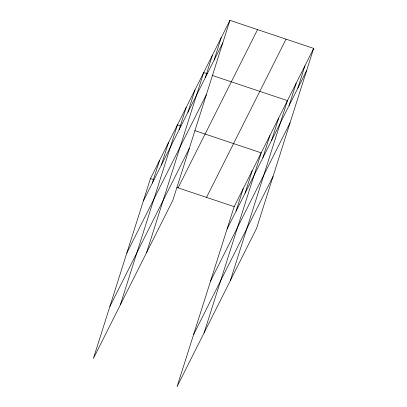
<?xml version="1.0" encoding="UTF-8"?>
<svg xmlns="http://www.w3.org/2000/svg" width="407" height="407" viewBox="0 0 407 407"><rect width="100%" height="100%" fill="white"/><g stroke="black" fill="none" stroke-linecap="round" stroke-linejoin="round"><path stroke-width="0.61" d="M229.93 20.35L150.437 178.592L93.34 358.598L172.827 200.356L229.93 20.35L313.66 48.402L256.563 228.408L177.07 386.65L234.173 206.644L313.66 48.402M152.345 183.053L159.447 160.658M161.355 165.12L168.457 142.725M120.365 304.797L177.467 124.791L181.069 125.997M179.105 129.777L186.208 107.382M187.851 112.373L194.953 89.978M146.596 252.574L203.698 72.568L207.3 73.779M205.337 77.559L212.439 55.164M214.082 60.15L221.184 37.754M236.08 211.106L243.183 188.711M245.085 193.167L252.192 170.777M204.1 332.845L261.197 152.844L194.887 130.627M262.841 157.83L269.943 135.434M271.581 140.42L278.688 118.03M230.331 280.627L287.428 100.621L212.108 75.387M289.072 105.606L296.174 83.216M297.812 88.202L304.919 65.807M143.335 200.987L222.822 42.745M126.836 253.001L206.324 94.755M109.839 306.588L189.326 148.341M178.073 187.851L257.56 29.609M206.542 197.39L286.029 39.143M227.07 229.039L306.557 70.793M210.572 281.049L290.059 122.807M193.574 334.64L273.061 176.394M150.437 178.592L154.044 179.802M176.872 187.449L234.173 206.644"/></g></svg>
